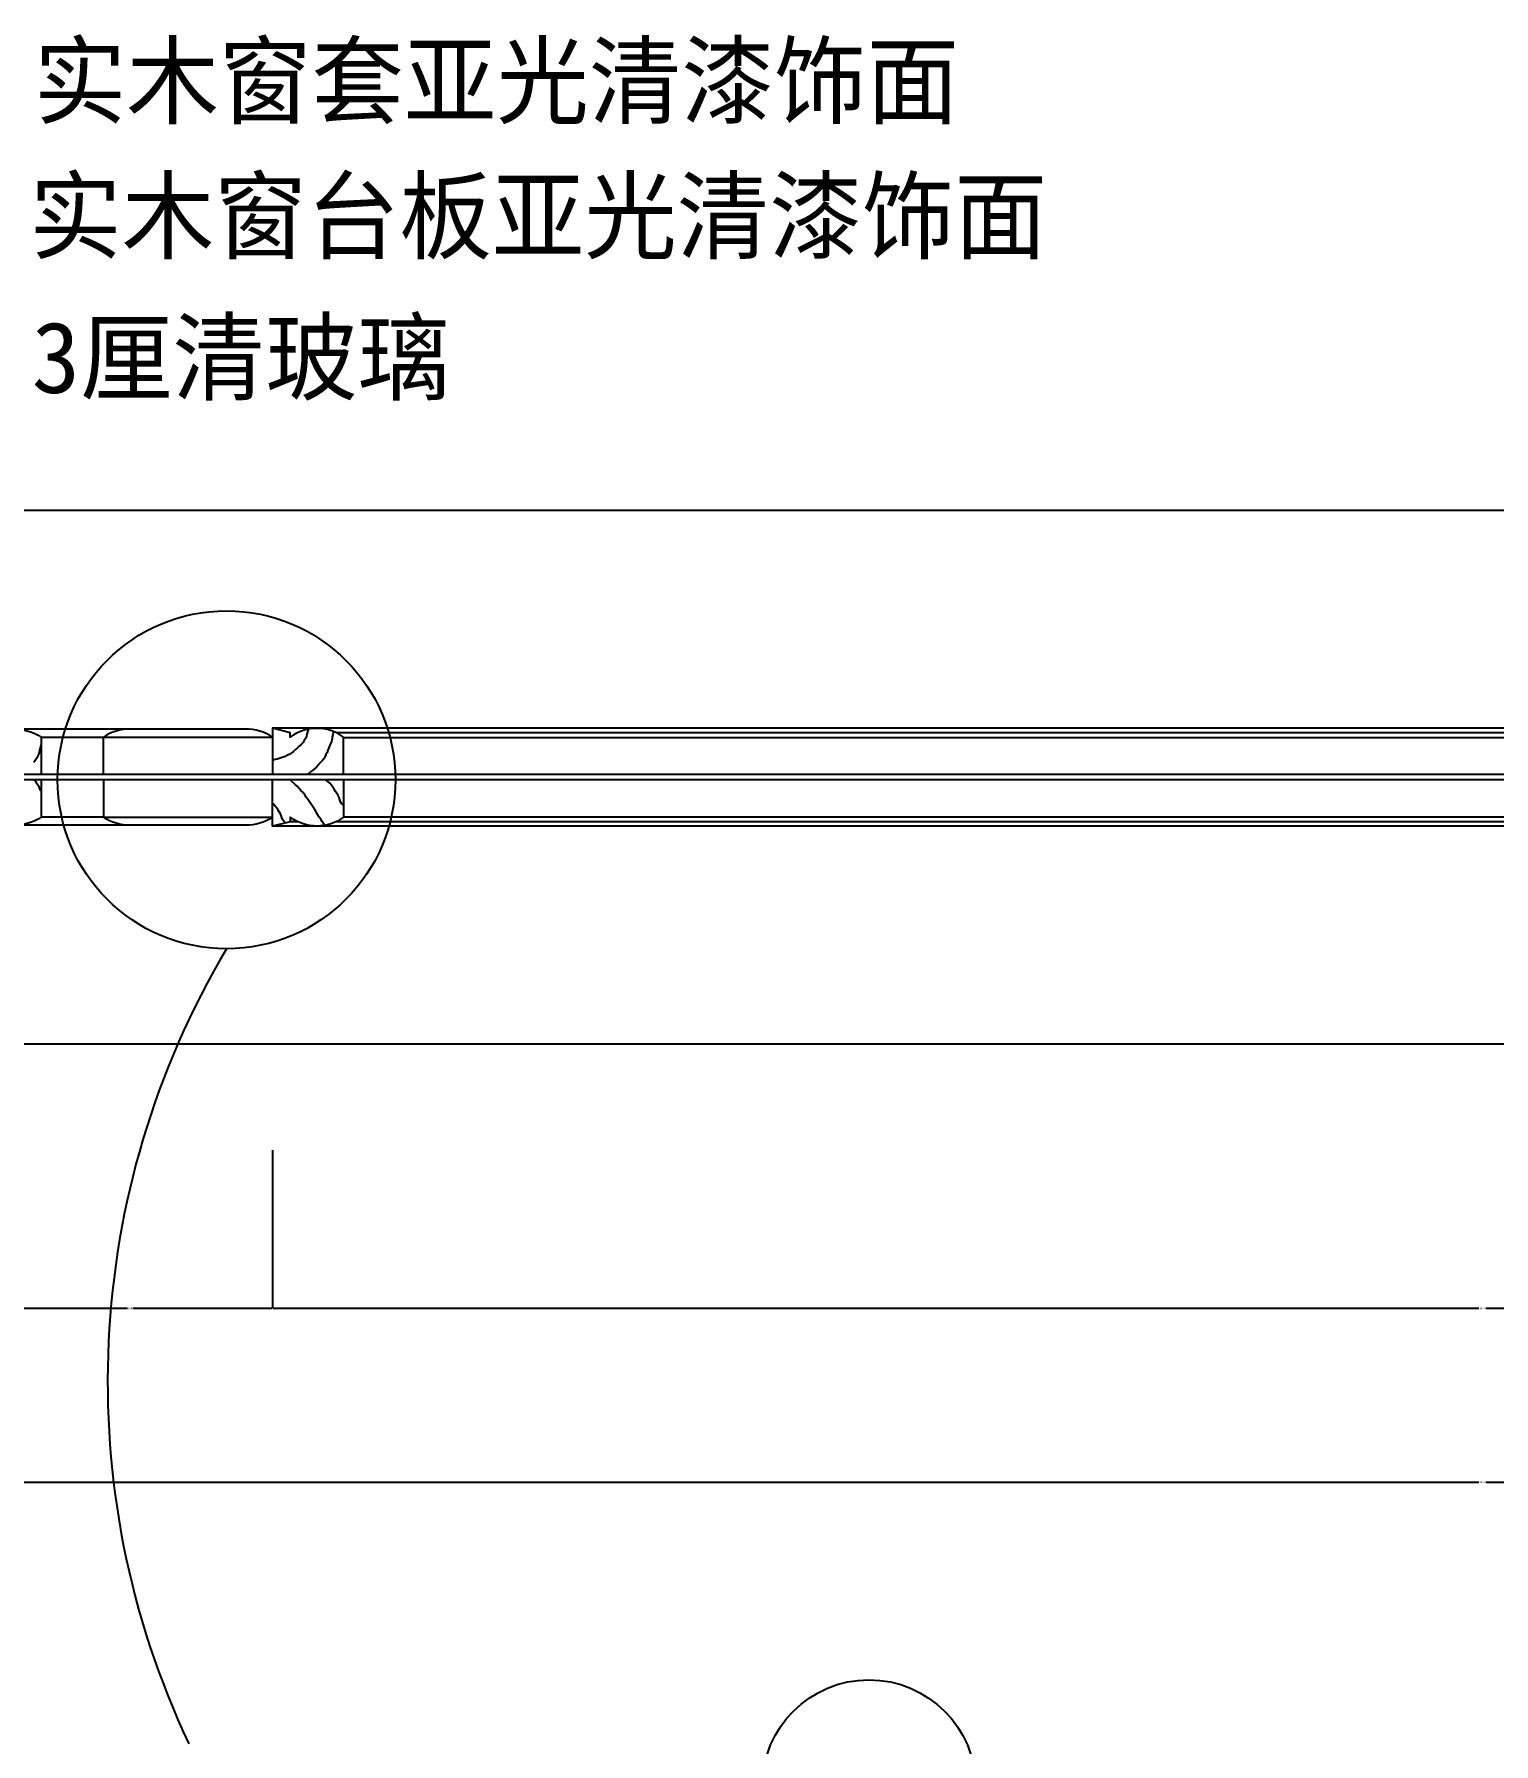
# Model space of a CAD drawing. Header units: metres. Extents: x 88 to 3581, y 92 to 4705.
# Drawn here: x 666 to 1486, y 1513 to 2474 of the extents above; entities that cross this region are included whole.
import ezdxf

# ---------------------------------------------------------------- set-up
doc = ezdxf.new("R2010")
doc.units = ezdxf.units.M
for name, color, linetype in [('3', 3, 'Continuous'), ('4', 4, 'Continuous'), ('7', 7, 'Continuous'), ('BH', 3, 'Continuous'), ('DIM', 3, 'Continuous'), ('TEXT', 3, 'Continuous')]:
    doc.layers.add(name, color=color, linetype=linetype)
doc.dimstyles.get("Standard").update_dxf_attribs({"dimtxt": 2.5, "dimasz": 2.5, "dimexe": 1.25, "dimexo": 0.625, "dimtad": 1, "dimcen": 2.5, "dimazin": 3, "dimtfac": 1, "dimtmove": 0, "dimatfit": 3})

# ---------------------------------------------------------------- blocks, each defined once
blk = doc.blocks.new('*D5')
for p, q in [((349.48, 1726.39), (349.48, 1660.48)), ((2609.48, 1726.39), (2609.48, 1660.48)), ((349.73, 1660.48), (1477.48, 1660.48)), ((1481.48, 1660.48), (2609.23, 1660.48))]:
    blk.add_line(p, q)
at = {"layer": 'Defpoints'}
for p in [(349.48, 1726.39), (2609.48, 1726.39), (349.48, 1660.48)]:
    blk.add_point(p, dxfattribs=at)
at = {"layer": 'DIM', "insert": (1479.48, 1660.48), "char_height": 1, "attachment_point": 5}
blk.add_mtext('2260', dxfattribs=at)
blk = doc.blocks.new('*D6')
for p, q in [((799.48, 1846.92), (799.48, 1758.14)), ((2159.48, 1846.92), (2159.48, 1758.14)), ((799.73, 1758.14), (1477.48, 1758.14)), ((1481.48, 1758.14), (2159.23, 1758.14))]:
    blk.add_line(p, q)
at = {"layer": 'Defpoints'}
for p in [(799.48, 1846.92), (2159.48, 1846.92), (799.48, 1758.14)]:
    blk.add_point(p, dxfattribs=at)
at = {"layer": 'DIM', "insert": (1479.48, 1758.14), "char_height": 1, "attachment_point": 5}
blk.add_mtext('1360', dxfattribs=at)
blk = doc.blocks.new('*D11')
for p, q in [((639.48, 1846.92), (639.48, 1758.14)), ((799.48, 1846.92), (799.48, 1758.14)), ((639.73, 1758.14), (717.98, 1758.14)), ((720.98, 1758.14), (799.23, 1758.14))]:
    blk.add_line(p, q)
at = {"layer": 'Defpoints'}
for p in [(639.48, 1846.92), (799.48, 1846.92), (639.48, 1758.14)]:
    blk.add_point(p, dxfattribs=at)
at = {"layer": 'DIM', "insert": (719.48, 1758.14), "char_height": 1, "attachment_point": 5}
blk.add_mtext('160', dxfattribs=at)

msp = doc.modelspace()

# ---------------------------------------------------------------- linework, layer by layer
at = {"layer": '3'}
for p, q in [((719.48, 2083.62), (494.48, 2083.62)), ((704.48, 2079.1), (799.48, 2079.1)), ((2159.48, 2084.1), (799.48, 2084.1)), ((2123.58, 2081.6), (835.37, 2081.6)), ((2119.48, 2078.78), (839.48, 2078.78)), ((719.48, 2029.58), (494.48, 2029.58)), ((704.48, 2034.1), (799.48, 2034.1)), ((2134.48, 2029.1), (799.48, 2029.1)), ((2159.48, 2029.1), (799.48, 2029.1)), ((2123.58, 2031.6), (835.37, 2031.6)), ((2119.48, 2034.1), (839.48, 2034.1))]:
    msp.add_line(p, q, dxfattribs=at)
at = {"layer": '4'}
for p, q in [((479.48, 2206.6), (2479.48, 2206.6)), ((669.48, 2079.1), (669.48, 2058.1)), ((669.48, 2055.1), (669.48, 2034.1)), ((2479.48, 1906.6), (479.48, 1906.6))]:
    msp.add_line(p, q, dxfattribs=at)
for points in [[(479.48, 2079.1, -0.3), (509.48, 2079.1), (639.48, 2079.1, -0.3), (669.48, 2079.1), (704.48, 2079.1)], [(799.48, 2079.1, 0.15), (784.48, 2083.62), (719.48, 2083.62, 0.15), (704.48, 2079.1, 0.15)], [(839.48, 2058.1), (839.48, 2079.1, 0.33), (809.48, 2079.1), (809.48, 2081.6), (799.48, 2084.1), (799.48, 2079.1), (799.48, 2058.1)], [(839.48, 2055.1), (839.48, 2034.1, -0.33), (809.48, 2034.1), (809.48, 2031.6), (799.48, 2029.1), (799.48, 2034.1), (799.48, 2055.1)], [(704.48, 2034.1), (669.48, 2034.1, -0.3), (639.48, 2034.1), (509.48, 2034.1, -0.3), (479.48, 2034.1, -0.3)], [(799.48, 2034.1, -0.15), (784.48, 2029.58), (719.48, 2029.58, -0.15), (704.48, 2034.1, -0.15)]]:
    msp.add_lwpolyline(points, format="xyb", dxfattribs=at)
at = {"layer": '7'}
for p, q in [((704.48, 2058.1), (704.48, 2079.1)), ((2479.48, 2058.1), (479.48, 2058.1)), ((2479.48, 2055.1), (479.48, 2055.1)), ((704.48, 2055.1), (704.48, 2034.1))]:
    msp.add_line(p, q, dxfattribs=at)
at = {"layer": 'BH'}
for p, q in [((816.67, 2076.05), (815.68, 2074.94)), ((817.4, 2077.15), (816.67, 2076.05)), ((818.02, 2078.38), (817.4, 2077.15)), ((818.63, 2079.49), (818.02, 2078.38)), ((818.76, 2080.72), (818.63, 2079.49)), ((819.13, 2082.07), (818.76, 2080.72)), ((819.49, 2083.3), (819.13, 2082.07)), ((832.16, 2075.43), (831.54, 2074.2)), ((832.65, 2076.66), (832.16, 2075.43)), ((833.14, 2078.14), (832.65, 2076.66)), ((833.51, 2080.6), (833.14, 2079.37)), ((833.14, 2079.37), (833.14, 2078.14)), ((833.88, 2082.07), (833.51, 2080.6)), ((666.19, 2066.07), (665.31, 2064.84)), ((666.89, 2067.13), (666.19, 2066.07)), ((667.42, 2068.19), (666.89, 2067.13)), ((667.95, 2069.42), (667.42, 2068.19)), ((668.3, 2070.47), (667.95, 2069.42)), ((668.65, 2071.71), (668.3, 2070.47)), ((669, 2072.94), (668.65, 2071.71)), ((669.18, 2073.99), (669, 2072.94)), ((669.53, 2075.05), (669.18, 2073.99)), ((799.95, 2066.08), (799.33, 2066.08)), ((801.06, 2066.45), (799.95, 2066.08)), ((802.16, 2066.82), (801.06, 2066.45)), ((803.27, 2067.07), (802.16, 2066.82)), ((804.37, 2067.43), (803.27, 2067.07)), ((805.48, 2067.93), (804.37, 2067.43)), ((806.59, 2068.3), (805.48, 2067.93)), ((807.69, 2068.91), (806.59, 2068.3)), ((808.8, 2069.4), (807.69, 2068.91)), ((810.03, 2070.14), (808.8, 2069.4)), ((811.26, 2071.12), (810.03, 2070.14)), ((812.36, 2072.11), (811.26, 2071.12)), ((813.47, 2072.97), (812.36, 2072.11)), ((814.58, 2073.95), (813.47, 2072.97)), ((815.68, 2074.94), (814.58, 2073.95)), ((827.36, 2065.71), (826.38, 2064.61)), ((828.34, 2066.94), (827.36, 2065.71)), ((828.96, 2068.05), (828.34, 2066.94)), ((829.57, 2069.28), (828.96, 2068.05)), ((830.19, 2070.51), (829.57, 2069.28)), ((830.56, 2071.74), (830.19, 2070.51)), ((831.17, 2073.09), (830.56, 2071.74)), ((831.54, 2074.2), (831.17, 2073.09)), ((819.74, 2058.58), (819, 2058.21)), ((820.85, 2059.56), (819.74, 2058.58)), ((821.95, 2060.3), (820.85, 2059.56)), ((823.06, 2061.28), (821.95, 2060.3)), ((824.17, 2062.27), (823.06, 2061.28)), ((825.15, 2063.38), (824.17, 2062.27)), ((826.38, 2064.61), (825.15, 2063.38)), ((666.54, 2054.28), (665.66, 2054.98)), ((666.89, 2053.22), (666.54, 2054.28)), ((667.6, 2052.17), (666.89, 2053.22)), ((668.3, 2051.11), (667.6, 2052.17)), ((668.83, 2050.05), (668.3, 2051.11)), ((669.36, 2049), (668.83, 2050.05)), ((810.03, 2054.52), (809.54, 2055.13)), ((812.24, 2052.55), (810.03, 2054.52)), ((813.35, 2051.57), (812.24, 2052.55)), ((814.33, 2050.46), (813.35, 2051.57)), ((815.44, 2049.11), (814.33, 2050.46)), ((816.67, 2048), (815.44, 2049.11)), ((817.65, 2046.77), (816.67, 2048)), ((818.51, 2045.29), (817.65, 2046.77)), ((829.57, 2055.01), (829.45, 2055.01)), ((830.68, 2054.27), (829.57, 2055.01)), ((831.79, 2053.29), (830.68, 2054.27)), ((832.77, 2052.18), (831.79, 2053.29)), ((833.51, 2050.95), (832.77, 2052.18)), ((834.25, 2049.84), (833.51, 2050.95)), ((834.98, 2048.61), (834.25, 2049.84)), ((835.72, 2047.51), (834.98, 2048.61)), ((836.46, 2046.4), (835.72, 2047.51)), ((837.07, 2045.17), (836.46, 2046.4)), ((800.07, 2041.48), (799.46, 2041.97)), ((800.93, 2040.37), (800.07, 2041.48)), ((801.92, 2039.27), (800.93, 2040.37)), ((802.78, 2038.16), (801.92, 2039.27)), ((804.25, 2035.7), (802.78, 2038.16)), ((819.49, 2043.94), (818.51, 2045.29)), ((820.35, 2042.71), (819.49, 2043.94)), ((821.09, 2041.6), (820.35, 2042.71)), ((821.95, 2040.37), (821.09, 2041.6)), ((822.81, 2039.27), (821.95, 2040.37)), ((823.55, 2038.04), (822.81, 2039.27)), ((824.29, 2036.68), (823.55, 2038.04)), ((837.44, 2043.94), (837.07, 2045.17)), ((837.69, 2042.83), (837.44, 2043.94)), ((838.3, 2041.73), (837.69, 2042.83)), ((839.41, 2040.74), (838.3, 2041.73)), ((804.5, 2034.59), (804.25, 2035.7)), ((804.99, 2033.24), (804.5, 2034.59)), ((805.73, 2032.13), (804.99, 2033.24)), ((806.71, 2031.02), (805.73, 2032.13)), ((813.58, 2031.6), (809.48, 2031.6)), ((825.03, 2035.45), (824.29, 2036.68)), ((825.76, 2034.22), (825.03, 2035.45)), ((826.75, 2032.99), (825.76, 2034.22)), ((827.48, 2031.76), (826.75, 2032.99)), ((828.1, 2030.66), (827.48, 2031.76)), ((828.71, 2029.55), (828.1, 2030.66))]:
    msp.add_line(p, q, dxfattribs=at)
at = {"layer": 'DIM'}
msp.add_circle((773.67, 2055.13), 94.94, dxfattribs=at)
msp.add_arc((1183.31, 1716.84), 476.47, 149.29, 205.27, dxfattribs=at)
at = {"layer": 'TEXT'}
msp.add_circle((1134.77, 1489.38), 60, dxfattribs=at)

# ---------------------------------------------------------------- texts
for s, p in [('实木窗套亚光清漆饰面', (665.38, 2427.92)), ('实木窗台板亚光清漆饰面', (662.8, 2352.01)), ('3厘清玻璃', (664.16, 2272.55))]:
    msp.add_text(s, height=40, dxfattribs=at).set_placement(p)

# ---------------------------------------------------------------- dimensions: what is measured, and where the dimension line sits
at = {"layer": 'DIM'}
for base, p1, p2, picture, middle in [((639.48, 1758.14), (639.48, 1846.92), (799.48, 1846.92), '*D11', (719.48, 1758.14)), ((799.48, 1758.14), (799.48, 1846.92), (2159.48, 1846.92), '*D6', (1479.48, 1758.14)), ((349.48, 1660.48), (349.48, 1726.39), (2609.48, 1726.39), '*D5', (1479.48, 1660.48))]:
    dim = msp.add_linear_dim(base=base, p1=p1, p2=p2, dimstyle='Standard', dxfattribs=at)
    dim.commit()
    dim.dimension.update_dxf_attribs({"geometry": picture, "text_midpoint": middle})

doc.saveas('drawing.dxf')
